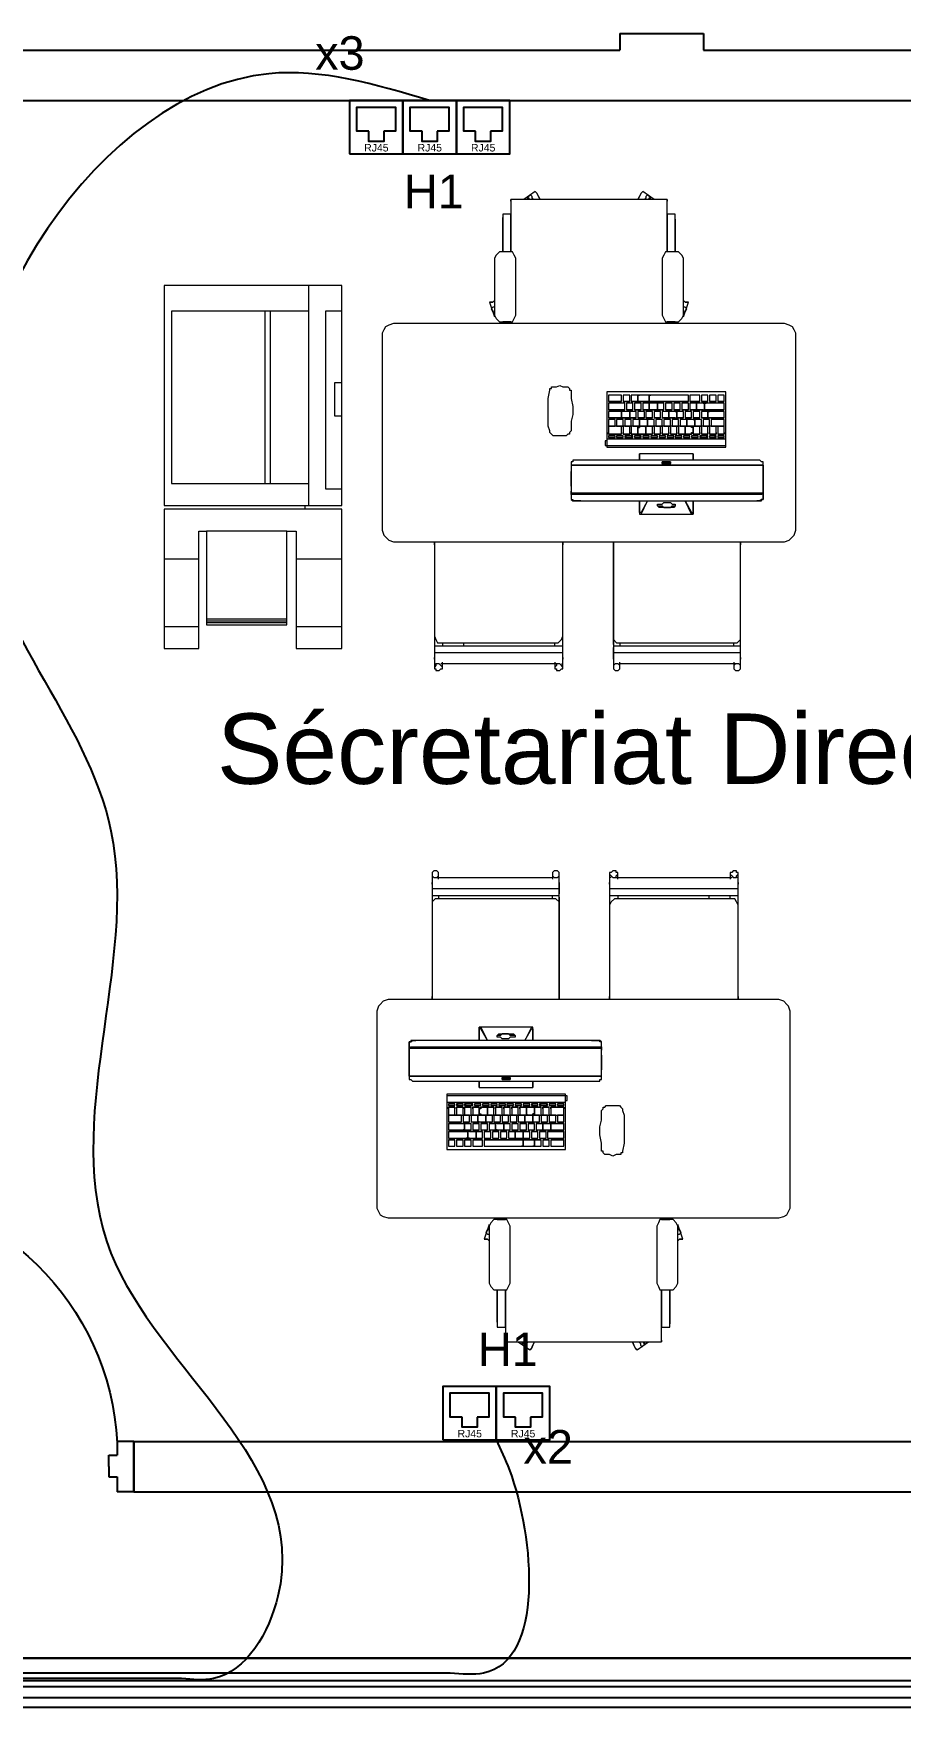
# Model space of a CAD drawing. Header units: metres. Extents: x 131 to 1703, y 190 to 2058.
# Drawn here: x 1504.205 to 1506.793, y 1999.549 to 2004.543 of the extents above; entities that cross this region are included whole.
import ezdxf

# ---------------------------------------------------------------- set-up
doc = ezdxf.new("R2010")
doc.units = ezdxf.units.M
for name, color, linetype in [('Cables Lecteur de badge et autres', 7, 'Continuous'), ('Cables RJ45', 7, 'Continuous'), ('Mobilier', 7, 'Continuous'), ('Murs', 7, 'Continuous'), ('Noms Locaux', 7, 'Continuous'), ('Portes', 7, 'Continuous'), ('Prise RJ45', 7, 'Continuous')]:
    doc.layers.add(name, color=color, linetype=linetype)
doc.layers.add('Chemin de cable', color=7, linetype='Continuous', lineweight=30)
doc.styles.get("Standard").update_dxf_attribs({"font": 'arial.ttf'})

# ---------------------------------------------------------------- blocks, each defined once
blk = doc.blocks.new('Table avec ordinateur')
at = {"layer": 'Mobilier', "lineweight": 9}
for points in [[(1468.4144, 1994.5876), (1468.4027, 1994.5793)], [(1468.4127, 1994.5793), (1468.4111, 1994.581), (1468.4111, 1994.5826), (1468.4094, 1994.5843), (1468.4061, 1994.581), (1468.4077, 1994.581), (1468.4077, 1994.5793)], [(1468.5361, 1994.5793), (1468.5244, 1994.5876)], [(1468.5311, 1994.5793), (1468.5311, 1994.581), (1468.5327, 1994.581), (1468.5294, 1994.5843), (1468.5277, 1994.5826), (1468.5277, 1994.581), (1468.5261, 1994.5793)], [(1468.3894, 1994.5776), (1468.3894, 1994.5793), (1468.3894, 1994.5776), (1468.3894, 1994.576), (1468.3894, 1994.571), (1468.3894, 1994.5676), (1468.3894, 1994.566), (1468.3894, 1994.5643), (1468.3894, 1994.551), (1468.3894, 1994.5493), (1468.3894, 1994.546), (1468.3894, 1994.5426), (1468.3894, 1994.526), (1468.3894, 1994.5543), (1468.3894, 1994.561), (1468.3894, 1994.5643), (1468.3811, 1994.5643), (1468.3811, 1994.561), (1468.3811, 1994.5543), (1468.3811, 1994.5576), (1468.3811, 1994.561), (1468.3811, 1994.556), (1468.3811, 1994.5543), (1468.3811, 1994.5493), (1468.3811, 1994.5426), (1468.3811, 1994.526), (1468.3811, 1994.5543)], [(1468.5494, 1994.5793), (1468.3894, 1994.5793)], [(1468.5577, 1994.5543), (1468.5577, 1994.526), (1468.5577, 1994.5426), (1468.5577, 1994.5493), (1468.5577, 1994.5543), (1468.5577, 1994.5576), (1468.5577, 1994.5593), (1468.5577, 1994.5576), (1468.5577, 1994.5543), (1468.5577, 1994.5593), (1468.5577, 1994.5626), (1468.5577, 1994.5643), (1468.5494, 1994.5643), (1468.5494, 1994.5626), (1468.5494, 1994.5593), (1468.5494, 1994.5543), (1468.5494, 1994.526), (1468.5494, 1994.5426), (1468.5494, 1994.546), (1468.5494, 1994.5493), (1468.5494, 1994.551), (1468.5494, 1994.5643), (1468.5494, 1994.566), (1468.5494, 1994.5676), (1468.5494, 1994.571), (1468.5494, 1994.576), (1468.5494, 1994.5776), (1468.5494, 1994.5793), (1468.5494, 1994.5776)], [(1468.3811, 1994.561), (1468.3811, 1994.5593), (1468.3811, 1994.5543), (1468.3811, 1994.5493), (1468.3811, 1994.5426)], [(1468.5577, 1994.5593), (1468.5577, 1994.556), (1468.5577, 1994.5543), (1468.5577, 1994.5493), (1468.5577, 1994.5426)], [(1468.3677, 1994.4743), (1468.3727, 1994.4593)], [(1468.3727, 1994.4693), (1468.3711, 1994.4693), (1468.3694, 1994.4676), (1468.3711, 1994.4643), (1468.3727, 1994.4643), (1468.3727, 1994.466)], [(1468.5661, 1994.4593), (1468.5711, 1994.4743)], [(1468.5661, 1994.466), (1468.5661, 1994.4643), (1468.5677, 1994.4643), (1468.5694, 1994.4676), (1468.5677, 1994.4693), (1468.5661, 1994.4693)], [(1468.3727, 1994.4593), (1468.3727, 1994.4593)], [(1468.3894, 1994.4526), (1468.3894, 1994.4543), (1468.3811, 1994.4543)], [(1468.5577, 1994.4543), (1468.5494, 1994.4543), (1468.5494, 1994.4526)], [(1468.5661, 1994.4593), (1468.5661, 1994.4593)], [(1468.4894, 1994.3793), (1468.4894, 1994.3793)], [(1468.5027, 1994.3793), (1468.5027, 1994.3793)], [(1468.5044, 1994.3793), (1468.5044, 1994.3793)], [(1468.5127, 1994.3793), (1468.5127, 1994.3793)], [(1468.5194, 1994.3793), (1468.5211, 1994.3793)], [(1468.5311, 1994.3793), (1468.5311, 1994.3793)], [(1468.5311, 1994.3793), (1468.5327, 1994.3793)], [(1468.5711, 1994.3793), (1468.5711, 1994.3793)], [(1468.5727, 1994.3793), (1468.5727, 1994.3793)], [(1468.5827, 1994.3793), (1468.5827, 1994.3793)], [(1468.5844, 1994.3793), (1468.5844, 1994.3793)], [(1468.5927, 1994.3793), (1468.5927, 1994.3793)], [(1468.6011, 1994.3793), (1468.6011, 1994.3793)], [(1468.5027, 1994.3726), (1468.4894, 1994.3726)], [(1468.5061, 1994.3643), (1468.4894, 1994.3643)], [(1468.5027, 1994.3626), (1468.5027, 1994.3626)], [(1468.5111, 1994.3726), (1468.5044, 1994.3726)], [(1468.5044, 1994.3726), (1468.5044, 1994.3726)], [(1468.5061, 1994.371), (1468.5061, 1994.371)], [(1468.5061, 1994.3643), (1468.5061, 1994.3643)], [(1468.5144, 1994.3643), (1468.5077, 1994.3643)], [(1468.5111, 1994.3626), (1468.5111, 1994.3626)], [(1468.5711, 1994.3726), (1468.5327, 1994.3726), (1468.5311, 1994.3726), (1468.5211, 1994.3726), (1468.5194, 1994.3726), (1468.5127, 1994.3726)], [(1468.5127, 1994.3726), (1468.5127, 1994.3726)], [(1468.5144, 1994.371), (1468.5144, 1994.371)], [(1468.5144, 1994.3643), (1468.5144, 1994.3643)], [(1468.5227, 1994.3643), (1468.5161, 1994.3643)], [(1468.5177, 1994.3626), (1468.5177, 1994.3626)], [(1468.5194, 1994.3726), (1468.5194, 1994.3743)], [(1468.5211, 1994.3726), (1468.5211, 1994.3726)], [(1468.5227, 1994.371), (1468.5227, 1994.371)], [(1468.5227, 1994.3643), (1468.5227, 1994.3643)], [(1468.5461, 1994.3643), (1468.5394, 1994.3643), (1468.5377, 1994.3643), (1468.5327, 1994.3643), (1468.5311, 1994.3643), (1468.5244, 1994.3643)], [(1468.5261, 1994.3626), (1468.5261, 1994.3626)], [(1468.5311, 1994.371), (1468.5311, 1994.371)], [(1468.5311, 1994.3643), (1468.5311, 1994.3643)], [(1468.5344, 1994.3626), (1468.5344, 1994.3626)], [(1468.5377, 1994.3643), (1468.5377, 1994.3643)], [(1468.5394, 1994.371), (1468.5394, 1994.371)], [(1468.5427, 1994.3626), (1468.5427, 1994.3626)], [(1468.5461, 1994.371), (1468.5461, 1994.371)], [(1468.5461, 1994.3643), (1468.5461, 1994.3643)], [(1468.5544, 1994.3643), (1468.5477, 1994.3643)], [(1468.5511, 1994.3626), (1468.5511, 1994.3626)], [(1468.5544, 1994.371), (1468.5544, 1994.371)], [(1468.5544, 1994.3643), (1468.5544, 1994.3643)], [(1468.5627, 1994.3643), (1468.5561, 1994.3643)], [(1468.5577, 1994.3626), (1468.5594, 1994.3626)], [(1468.5627, 1994.371), (1468.5627, 1994.371)], [(1468.5627, 1994.3643), (1468.5627, 1994.3643)], [(1468.5711, 1994.3643), (1468.5644, 1994.3643)], [(1468.5661, 1994.3626), (1468.5661, 1994.3626)], [(1468.5711, 1994.371), (1468.5711, 1994.371)], [(1468.5711, 1994.3643), (1468.5711, 1994.3643)], [(1468.5827, 1994.3726), (1468.5727, 1994.3726)], [(1468.5861, 1994.3643), (1468.5811, 1994.3643), (1468.5794, 1994.3643), (1468.5727, 1994.3643)], [(1468.5744, 1994.3626), (1468.5744, 1994.3626)], [(1468.5794, 1994.371), (1468.5794, 1994.371)], [(1468.5794, 1994.3643), (1468.5794, 1994.3643)], [(1468.5827, 1994.3626), (1468.5827, 1994.3626)], [(1468.5911, 1994.3726), (1468.5844, 1994.3726)], [(1468.5844, 1994.3726), (1468.5844, 1994.3726)], [(1468.5861, 1994.371), (1468.5877, 1994.371), (1468.5877, 1994.3643), (1468.5894, 1994.3643), (1468.6077, 1994.3643), (1468.6077, 1994.371), (1468.5894, 1994.371), (1468.5877, 1994.371), (1468.5894, 1994.371)], [(1468.5861, 1994.3643), (1468.5861, 1994.3643)], [(1468.6077, 1994.3643), (1468.5894, 1994.3643), (1468.5877, 1994.3643)], [(1468.5911, 1994.3626), (1468.5911, 1994.356), (1468.5927, 1994.356), (1468.6077, 1994.356), (1468.6077, 1994.3626), (1468.5927, 1994.3626), (1468.5911, 1994.3626), (1468.5927, 1994.3626)], [(1468.5911, 1994.3626), (1468.5911, 1994.3626)], [(1468.5994, 1994.3726), (1468.5927, 1994.3726)], [(1468.5927, 1994.3726), (1468.5927, 1994.3726)], [(1468.6077, 1994.3726), (1468.6011, 1994.3726)], [(1468.6011, 1994.3726), (1468.6011, 1994.3726)], [(1468.6077, 1994.371), (1468.6077, 1994.371)], [(1468.6077, 1994.3626), (1468.6077, 1994.3626)], [(1468.5177, 1994.356), (1468.5111, 1994.356), (1468.5094, 1994.356), (1468.5044, 1994.356), (1468.5027, 1994.356), (1468.4894, 1994.356)], [(1468.4961, 1994.3476), (1468.4894, 1994.3476)], [(1468.4894, 1994.346), (1468.4894, 1994.346)], [(1468.4961, 1994.3543), (1468.4961, 1994.3543)], [(1468.4961, 1994.3476), (1468.4961, 1994.3476)], [(1468.5044, 1994.3476), (1468.4977, 1994.3476)], [(1468.5027, 1994.3576), (1468.5027, 1994.356)], [(1468.5027, 1994.346), (1468.5027, 1994.346)], [(1468.5044, 1994.3543), (1468.5044, 1994.3543)], [(1468.5044, 1994.3476), (1468.5044, 1994.3476)], [(1468.5044, 1994.346), (1468.5044, 1994.346)], [(1468.5127, 1994.3476), (1468.5061, 1994.3476)], [(1468.5094, 1994.356), (1468.5094, 1994.356)], [(1468.5127, 1994.3543), (1468.5127, 1994.3543)], [(1468.5127, 1994.3476), (1468.5127, 1994.3476)], [(1468.5127, 1994.346), (1468.5127, 1994.346)], [(1468.5361, 1994.3476), (1468.5294, 1994.3476), (1468.5277, 1994.3476), (1468.5227, 1994.3476), (1468.5211, 1994.3476), (1468.5144, 1994.3476)], [(1468.5177, 1994.356), (1468.5177, 1994.356)], [(1468.5261, 1994.356), (1468.5194, 1994.356)], [(1468.5194, 1994.346), (1468.5211, 1994.346)], [(1468.5211, 1994.3543), (1468.5211, 1994.3543)], [(1468.5211, 1994.3476), (1468.5211, 1994.3476)], [(1468.5261, 1994.356), (1468.5261, 1994.356)], [(1468.5344, 1994.356), (1468.5277, 1994.356)], [(1468.5277, 1994.3476), (1468.5277, 1994.3476)], [(1468.5277, 1994.346), (1468.5277, 1994.346)], [(1468.5294, 1994.3543), (1468.5294, 1994.3543)], [(1468.5344, 1994.356), (1468.5344, 1994.356)], [(1468.5427, 1994.356), (1468.5361, 1994.356)], [(1468.5361, 1994.3543), (1468.5361, 1994.3543)], [(1468.5361, 1994.3476), (1468.5361, 1994.3476)], [(1468.5361, 1994.346), (1468.5361, 1994.346)], [(1468.5444, 1994.3476), (1468.5377, 1994.3476)], [(1468.5427, 1994.356), (1468.5427, 1994.356)], [(1468.5577, 1994.356), (1468.5527, 1994.356), (1468.5511, 1994.356), (1468.5444, 1994.356)], [(1468.5444, 1994.3543), (1468.5444, 1994.3543)], [(1468.5444, 1994.3476), (1468.5444, 1994.3476)], [(1468.5444, 1994.346), (1468.5444, 1994.346)], [(1468.5527, 1994.3476), (1468.5461, 1994.3476)], [(1468.5511, 1994.356), (1468.5511, 1994.356)], [(1468.5527, 1994.3543), (1468.5527, 1994.3543)], [(1468.5527, 1994.3476), (1468.5527, 1994.3476)], [(1468.5527, 1994.346), (1468.5527, 1994.346)], [(1468.5611, 1994.3476), (1468.5544, 1994.3476)], [(1468.5577, 1994.356), (1468.5577, 1994.356)], [(1468.5661, 1994.356), (1468.5594, 1994.356)], [(1468.5611, 1994.3543), (1468.5611, 1994.3543)], [(1468.5611, 1994.3476), (1468.5611, 1994.3476)], [(1468.5611, 1994.346), (1468.5611, 1994.346)], [(1468.5761, 1994.3476), (1468.5711, 1994.3476), (1468.5694, 1994.3476), (1468.5627, 1994.3476)], [(1468.5661, 1994.356), (1468.5661, 1994.356)], [(1468.5744, 1994.356), (1468.5677, 1994.356)], [(1468.5677, 1994.346), (1468.5677, 1994.346)], [(1468.5694, 1994.3543), (1468.5694, 1994.3543)], [(1468.5694, 1994.3476), (1468.5694, 1994.3476)], [(1468.5744, 1994.356), (1468.5744, 1994.356)], [(1468.5827, 1994.356), (1468.5761, 1994.356)], [(1468.5761, 1994.3543), (1468.5777, 1994.3543)], [(1468.5761, 1994.3476), (1468.5761, 1994.3476)], [(1468.5761, 1994.346), (1468.5761, 1994.346)], [(1468.5844, 1994.3476), (1468.5777, 1994.3476)], [(1468.5827, 1994.356), (1468.5827, 1994.356)], [(1468.6077, 1994.356), (1468.5927, 1994.356), (1468.5911, 1994.356), (1468.5844, 1994.356)], [(1468.5844, 1994.3543), (1468.5844, 1994.3543)], [(1468.5844, 1994.3476), (1468.5844, 1994.3476)], [(1468.5844, 1994.346), (1468.5844, 1994.346)], [(1468.5927, 1994.3476), (1468.5861, 1994.3476)], [(1468.5911, 1994.356), (1468.5911, 1994.356)], [(1468.5927, 1994.3543), (1468.5927, 1994.3543)], [(1468.5927, 1994.3476), (1468.5927, 1994.3476)], [(1468.5927, 1994.346), (1468.5927, 1994.346)], [(1468.6077, 1994.3476), (1468.5944, 1994.3476)], [(1468.6011, 1994.346), (1468.6011, 1994.346)], [(1468.6077, 1994.3543), (1468.6077, 1994.3543)], [(1468.4877, 1994.3326), (1468.4861, 1994.3326), (1468.4861, 1994.331), (1468.4861, 1994.3293), (1468.4861, 1994.3276), (1468.6094, 1994.3276), (1468.6094, 1994.3293), (1468.6094, 1994.331), (1468.6094, 1994.3326)], [(1468.6094, 1994.3343), (1468.4877, 1994.3343)], [(1468.5027, 1994.341), (1468.5027, 1994.3393), (1468.4894, 1994.3393), (1468.4894, 1994.341)], [(1468.4894, 1994.3376), (1468.4894, 1994.3376)], [(1468.4961, 1994.336), (1468.4894, 1994.336)], [(1468.4894, 1994.336), (1468.4894, 1994.336)], [(1468.4961, 1994.3376), (1468.4961, 1994.3376)], [(1468.4977, 1994.3376), (1468.4977, 1994.3376)], [(1468.5044, 1994.336), (1468.4994, 1994.336), (1468.4977, 1994.336)], [(1468.4977, 1994.336), (1468.4977, 1994.336)], [(1468.4994, 1994.336), (1468.4994, 1994.336)], [(1468.5111, 1994.341), (1468.5111, 1994.3393), (1468.5044, 1994.3393)], [(1468.5044, 1994.3393), (1468.5044, 1994.3393)], [(1468.5044, 1994.3376), (1468.5044, 1994.3376)], [(1468.5061, 1994.3376), (1468.5077, 1994.3376)], [(1468.5144, 1994.336), (1468.5127, 1994.336), (1468.5077, 1994.336), (1468.5061, 1994.336)], [(1468.5061, 1994.336), (1468.5061, 1994.336)], [(1468.5077, 1994.336), (1468.5077, 1994.336)], [(1468.5194, 1994.341), (1468.5194, 1994.3393), (1468.5127, 1994.3393)], [(1468.5127, 1994.3393), (1468.5127, 1994.3393)], [(1468.5127, 1994.3376), (1468.5144, 1994.3376)], [(1468.5161, 1994.3376), (1468.5161, 1994.3376)], [(1468.5227, 1994.336), (1468.5211, 1994.336), (1468.5161, 1994.336)], [(1468.5161, 1994.336), (1468.5161, 1994.336)], [(1468.5277, 1994.341), (1468.5277, 1994.3393), (1468.5261, 1994.3393), (1468.5211, 1994.3393), (1468.5194, 1994.3393)], [(1468.5211, 1994.3393), (1468.5211, 1994.3393)], [(1468.5211, 1994.3376), (1468.5227, 1994.3376)], [(1468.5244, 1994.3376), (1468.5244, 1994.3376)], [(1468.5311, 1994.336), (1468.5244, 1994.336)], [(1468.5244, 1994.336), (1468.5244, 1994.336)], [(1468.5344, 1994.341), (1468.5344, 1994.3393), (1468.5277, 1994.3393)], [(1468.5277, 1994.3393), (1468.5277, 1994.3393)], [(1468.5311, 1994.3376), (1468.5311, 1994.3376)], [(1468.5327, 1994.3376), (1468.5327, 1994.3376)], [(1468.5394, 1994.336), (1468.5327, 1994.336)], [(1468.5327, 1994.336), (1468.5327, 1994.336)], [(1468.5427, 1994.341), (1468.5427, 1994.3393), (1468.5361, 1994.3393)], [(1468.5361, 1994.3393), (1468.5361, 1994.3393)], [(1468.5394, 1994.3376), (1468.5394, 1994.3376)], [(1468.5411, 1994.3376), (1468.5411, 1994.3376)], [(1468.5477, 1994.336), (1468.5411, 1994.336)], [(1468.5411, 1994.336), (1468.5411, 1994.336)], [(1468.5511, 1994.341), (1468.5511, 1994.3393), (1468.5444, 1994.3393)], [(1468.5444, 1994.3393), (1468.5444, 1994.3393)], [(1468.5477, 1994.3376), (1468.5477, 1994.3376)], [(1468.5494, 1994.3376), (1468.5494, 1994.3376)], [(1468.5561, 1994.336), (1468.5494, 1994.336)], [(1468.5494, 1994.336), (1468.5494, 1994.336)], [(1468.5594, 1994.341), (1468.5594, 1994.3393), (1468.5527, 1994.3393)], [(1468.5527, 1994.3393), (1468.5527, 1994.3393)], [(1468.5561, 1994.3376), (1468.5561, 1994.3376)], [(1468.5577, 1994.3376), (1468.5577, 1994.3376)], [(1468.5644, 1994.336), (1468.5577, 1994.336)], [(1468.5577, 1994.336), (1468.5577, 1994.336)], [(1468.5677, 1994.341), (1468.5677, 1994.3393), (1468.5611, 1994.3393)], [(1468.5611, 1994.3393), (1468.5611, 1994.3393)], [(1468.5644, 1994.3376), (1468.5644, 1994.3376)], [(1468.5661, 1994.3376), (1468.5661, 1994.3376)], [(1468.5727, 1994.336), (1468.5661, 1994.336)], [(1468.5661, 1994.336), (1468.5661, 1994.336)], [(1468.5761, 1994.341), (1468.5744, 1994.3393), (1468.5694, 1994.3393), (1468.5677, 1994.3393)], [(1468.5694, 1994.3393), (1468.5694, 1994.3393)], [(1468.5727, 1994.3376), (1468.5727, 1994.3376)], [(1468.5744, 1994.3376), (1468.5744, 1994.3376)], [(1468.5811, 1994.336), (1468.5761, 1994.336), (1468.5744, 1994.336)], [(1468.5744, 1994.336), (1468.5744, 1994.336)], [(1468.5827, 1994.341), (1468.5827, 1994.3393), (1468.5761, 1994.3393)], [(1468.5761, 1994.3393), (1468.5761, 1994.3393)], [(1468.5761, 1994.336), (1468.5761, 1994.336)], [(1468.5811, 1994.3376), (1468.5811, 1994.3376)], [(1468.5827, 1994.3376), (1468.5844, 1994.3376)], [(1468.5911, 1994.336), (1468.5894, 1994.336), (1468.5844, 1994.336), (1468.5827, 1994.336)], [(1468.5827, 1994.336), (1468.5827, 1994.336)], [(1468.5911, 1994.341), (1468.5911, 1994.3393), (1468.5844, 1994.3393)], [(1468.5844, 1994.3393), (1468.5844, 1994.3393)], [(1468.5844, 1994.336), (1468.5844, 1994.336)], [(1468.5894, 1994.3376), (1468.5911, 1994.3376)], [(1468.5994, 1994.341), (1468.5994, 1994.3393), (1468.5927, 1994.3393)], [(1468.5927, 1994.3393), (1468.5927, 1994.3393)], [(1468.5927, 1994.3376), (1468.5927, 1994.3376)], [(1468.5994, 1994.336), (1468.5977, 1994.336), (1468.5927, 1994.336)], [(1468.5927, 1994.336), (1468.5927, 1994.336)], [(1468.5977, 1994.3376), (1468.5994, 1994.3376)], [(1468.6077, 1994.341), (1468.6077, 1994.3393), (1468.6011, 1994.3393)], [(1468.6011, 1994.3393), (1468.6011, 1994.3393)], [(1468.6011, 1994.3376), (1468.6011, 1994.3376)], [(1468.6077, 1994.336), (1468.6011, 1994.336)], [(1468.6011, 1994.336), (1468.6011, 1994.336)], [(1468.6077, 1994.3376), (1468.6077, 1994.3376)], [(1468.5761, 1994.3193), (1468.5761, 1994.3126), (1468.5761, 1994.3193), (1468.5211, 1994.3193), (1468.5211, 1994.3126), (1468.5211, 1994.3193)], [(1468.5211, 1994.3193), (1468.5211, 1994.3193)], [(1468.5527, 1994.3076), (1468.5527, 1994.3093), (1468.5511, 1994.3093), (1468.5494, 1994.3093), (1468.5477, 1994.3093), (1468.5461, 1994.3093), (1468.5477, 1994.3093), (1468.5494, 1994.3093), (1468.5494, 1994.311), (1468.5494, 1994.3093), (1468.5511, 1994.3093), (1468.5527, 1994.3093)], [(1468.5761, 1994.3193), (1468.5761, 1994.3193)], [(1468.4511, 1994.3076), (1468.4511, 1994.306), (1468.4511, 1994.2793), (1468.4511, 1994.2726), (1468.4527, 1994.2726), (1468.4527, 1994.271), (1468.4544, 1994.271), (1468.4561, 1994.271), (1468.6411, 1994.271)], [(1468.6477, 1994.3026), (1468.6477, 1994.2726), (1468.6461, 1994.2726), (1468.6444, 1994.271), (1468.6427, 1994.271), (1468.6411, 1994.271), (1468.6427, 1994.271), (1468.6444, 1994.271), (1468.6461, 1994.2726), (1468.6477, 1994.2726), (1468.6477, 1994.2793), (1468.6461, 1994.2776), (1468.6444, 1994.2776), (1468.6427, 1994.2776), (1468.6411, 1994.2776), (1468.4561, 1994.2776), (1468.4544, 1994.2776), (1468.4527, 1994.2776), (1468.4511, 1994.2776), (1468.4511, 1994.2793), (1468.4511, 1994.281)], [(1468.4511, 1994.3026), (1468.4511, 1994.2726), (1468.4527, 1994.2726), (1468.4527, 1994.271), (1468.4544, 1994.271), (1468.4561, 1994.271), (1468.6411, 1994.271), (1468.6427, 1994.271), (1468.6444, 1994.271), (1468.6461, 1994.271), (1468.6461, 1994.2726), (1468.6477, 1994.2726)], [(1468.4511, 1994.286), (1468.4511, 1994.2993), (1468.4511, 1994.301)], [(1468.5444, 1994.3093), (1468.5444, 1994.3076)], [(1468.6477, 1994.3076), (1468.6477, 1994.306), (1468.6477, 1994.2793), (1468.6477, 1994.281)], [(1468.6477, 1994.2793), (1468.6461, 1994.2776), (1468.6444, 1994.2776), (1468.6427, 1994.2776), (1468.6411, 1994.2776), (1468.4561, 1994.2776), (1468.4544, 1994.2776), (1468.4527, 1994.2776), (1468.4511, 1994.2776), (1468.4511, 1994.2793)], [(1468.4511, 1994.2726), (1468.4527, 1994.271), (1468.4544, 1994.271), (1468.4561, 1994.271)], [(1468.4611, 1994.271), (1468.4594, 1994.271), (1468.4527, 1994.271)], [(1468.4594, 1994.271), (1468.6377, 1994.271), (1468.6461, 1994.271)], [(1468.5227, 1994.2576), (1468.5294, 1994.271), (1468.5227, 1994.2593), (1468.5211, 1994.2593), (1468.5211, 1994.261), (1468.5211, 1994.2626), (1468.5211, 1994.2643), (1468.5211, 1994.266), (1468.5211, 1994.271), (1468.5211, 1994.266), (1468.5211, 1994.2643), (1468.5211, 1994.2626), (1468.5211, 1994.261), (1468.5211, 1994.2593), (1468.5211, 1994.2576), (1468.5227, 1994.2576), (1468.5761, 1994.2576)], [(1468.5394, 1994.266), (1468.5411, 1994.266), (1468.5427, 1994.266), (1468.5444, 1994.266), (1468.5461, 1994.2643), (1468.5477, 1994.2643), (1468.5494, 1994.2643), (1468.5527, 1994.2643), (1468.5544, 1994.266), (1468.5561, 1994.266), (1468.5577, 1994.266)], [(1468.3111, 1994.2293), (1468.3111, 1994.1326), (1468.3127, 1994.1293), (1468.3144, 1994.126), (1468.3194, 1994.126), (1468.4344, 1994.126), (1468.4377, 1994.126), (1468.4411, 1994.1293), (1468.4427, 1994.1326), (1468.4427, 1994.2293), (1468.4427, 1994.226), (1468.4427, 1994.2293)], [(1468.3111, 1994.226), (1468.3111, 1994.2293), (1468.3111, 1994.226), (1468.3111, 1994.126), (1468.3111, 1994.1243), (1468.3111, 1994.1176), (1468.3111, 1994.1126), (1468.3111, 1994.1093), (1468.3111, 1994.101)], [(1468.4427, 1994.101), (1468.4427, 1994.1093), (1468.4427, 1994.1126), (1468.4427, 1994.1176), (1468.4427, 1994.126), (1468.4427, 1994.226)], [(1468.4427, 1994.226), (1468.4427, 1994.226)], [(1468.4944, 1994.2293), (1468.4944, 1994.1326), (1468.4944, 1994.1293), (1468.4977, 1994.126), (1468.5011, 1994.126), (1468.6177, 1994.126), (1468.6211, 1994.126), (1468.6244, 1994.1293), (1468.6244, 1994.1326), (1468.6244, 1994.2293), (1468.6244, 1994.226), (1468.6244, 1994.2293)], [(1468.4944, 1994.226), (1468.4944, 1994.2293), (1468.4944, 1994.226), (1468.4944, 1994.126), (1468.4944, 1994.1243), (1468.4944, 1994.1176), (1468.4944, 1994.1126), (1468.4944, 1994.1093), (1468.4944, 1994.101)], [(1468.6244, 1994.101), (1468.6244, 1994.1093), (1468.6244, 1994.1126), (1468.6244, 1994.1176), (1468.6244, 1994.126), (1468.6244, 1994.226)], [(1468.6244, 1994.226), (1468.6244, 1994.226)], [(1468.3194, 1994.126), (1468.3194, 1994.1226)], [(1468.4344, 1994.1226), (1468.4344, 1994.1243), (1468.4344, 1994.126)], [(1468.5011, 1994.126), (1468.5011, 1994.1226)], [(1468.6177, 1994.1226), (1468.6177, 1994.1243), (1468.6177, 1994.126)], [(1468.3111, 1994.116), (1468.3111, 1994.1043), (1468.3127, 1994.1043)], [(1468.3111, 1994.1093), (1468.3111, 1994.111)], [(1468.4361, 1994.1043), (1468.4344, 1994.1043), (1468.3194, 1994.1043), (1468.3177, 1994.1043)], [(1468.3194, 1994.101), (1468.3194, 1994.106)], [(1468.4344, 1994.106), (1468.4344, 1994.101)], [(1468.4411, 1994.1043), (1468.4427, 1994.1043), (1468.4427, 1994.116)], [(1468.4944, 1994.116), (1468.4944, 1994.1043)], [(1468.4944, 1994.1093), (1468.4944, 1994.111)], [(1468.4944, 1994.1043), (1468.4944, 1994.1043)], [(1468.5011, 1994.101), (1468.5011, 1994.106)], [(1468.5011, 1994.1043), (1468.5011, 1994.1043)], [(1468.6194, 1994.1043), (1468.6177, 1994.1043), (1468.5011, 1994.1043)], [(1468.6177, 1994.106), (1468.6177, 1994.101)], [(1468.6244, 1994.1043), (1468.6244, 1994.116)], [(1468.6244, 1994.1043), (1468.6244, 1994.1043)]]:
    blk.add_lwpolyline(points, dxfattribs=at)
for points in [[(1468.4194, 1994.5793), (1468.4177, 1994.5826), (1468.4161, 1994.586), (1468.4144, 1994.5876), (1468.4161, 1994.586), (1468.4177, 1994.5826)], [(1468.5194, 1994.5793), (1468.5211, 1994.5826), (1468.5227, 1994.586), (1468.5244, 1994.5876), (1468.5227, 1994.586), (1468.5211, 1994.5826)], [(1468.3811, 1994.526), (1468.3777, 1994.526), (1468.3744, 1994.5226), (1468.3727, 1994.5193), (1468.3727, 1994.461), (1468.3744, 1994.4576), (1468.3777, 1994.4543), (1468.3811, 1994.4543), (1468.3861, 1994.4543), (1468.3911, 1994.4543), (1468.3927, 1994.4576), (1468.3944, 1994.461), (1468.3944, 1994.5193), (1468.3927, 1994.5226), (1468.3911, 1994.526), (1468.3861, 1994.526)], [(1468.5527, 1994.526), (1468.5477, 1994.526), (1468.5461, 1994.5226), (1468.5444, 1994.5193), (1468.5444, 1994.461), (1468.5461, 1994.4576), (1468.5477, 1994.4543), (1468.5527, 1994.4543), (1468.5577, 1994.4543), (1468.5611, 1994.4543), (1468.5644, 1994.4576), (1468.5661, 1994.461), (1468.5661, 1994.5193), (1468.5644, 1994.5226), (1468.5611, 1994.526), (1468.5577, 1994.526)], [(1468.3727, 1994.476), (1468.3711, 1994.4743), (1468.3677, 1994.4743), (1468.3711, 1994.4743)], [(1468.5661, 1994.476), (1468.5677, 1994.4743), (1468.5711, 1994.4743), (1468.5677, 1994.4743)], [(1468.2727, 1994.2293), (1468.6661, 1994.2293), (1468.6694, 1994.2293), (1468.6744, 1994.231), (1468.6777, 1994.2343), (1468.6794, 1994.236), (1468.6811, 1994.241), (1468.6811, 1994.2443), (1468.6811, 1994.4376), (1468.6811, 1994.4426), (1468.6794, 1994.446), (1468.6777, 1994.4493), (1468.6744, 1994.451), (1468.6694, 1994.4526), (1468.6661, 1994.4526), (1468.2727, 1994.4526), (1468.2694, 1994.4526), (1468.2644, 1994.451), (1468.2611, 1994.4493), (1468.2594, 1994.446), (1468.2577, 1994.4426), (1468.2577, 1994.4376), (1468.2577, 1994.2443), (1468.2577, 1994.241), (1468.2594, 1994.236), (1468.2611, 1994.2343), (1468.2644, 1994.231), (1468.2694, 1994.2293)], [(1468.4444, 1994.3376), (1468.4427, 1994.3376), (1468.4411, 1994.3376), (1468.4394, 1994.3376), (1468.4377, 1994.3376), (1468.4361, 1994.3376), (1468.4344, 1994.3376), (1468.4327, 1994.3376), (1468.4311, 1994.3393), (1468.4294, 1994.341), (1468.4294, 1994.3426), (1468.4277, 1994.3476), (1468.4277, 1994.3526), (1468.4277, 1994.3593), (1468.4277, 1994.3676), (1468.4277, 1994.376), (1468.4294, 1994.3843), (1468.4294, 1994.386), (1468.4311, 1994.386), (1468.4311, 1994.3876), (1468.4327, 1994.3876), (1468.4361, 1994.3876), (1468.4394, 1994.3893), (1468.4427, 1994.3876), (1468.4461, 1994.3876), (1468.4477, 1994.3876), (1468.4494, 1994.386), (1468.4494, 1994.3843), (1468.4511, 1994.3843), (1468.4511, 1994.376), (1468.4527, 1994.3676), (1468.4527, 1994.3593), (1468.4511, 1994.3526), (1468.4511, 1994.3476), (1468.4511, 1994.3426), (1468.4494, 1994.341), (1468.4494, 1994.3393), (1468.4477, 1994.3393), (1468.4461, 1994.3376)], [(1468.4877, 1994.3826), (1468.4877, 1994.3293), (1468.4877, 1994.3276), (1468.4877, 1994.326), (1468.6094, 1994.326), (1468.6094, 1994.3276), (1468.6094, 1994.3293), (1468.6094, 1994.3826)], [(1468.5027, 1994.3793), (1468.4894, 1994.3793), (1468.4894, 1994.3726), (1468.5027, 1994.3726)], [(1468.5111, 1994.3793), (1468.5044, 1994.3793), (1468.5044, 1994.3743), (1468.5044, 1994.3726), (1468.5111, 1994.3726)], [(1468.5194, 1994.3793), (1468.5127, 1994.3793), (1468.5127, 1994.3743), (1468.5127, 1994.3726), (1468.5194, 1994.3726)], [(1468.5311, 1994.3793), (1468.5211, 1994.3793), (1468.5194, 1994.3793), (1468.5194, 1994.3743), (1468.5194, 1994.3726), (1468.5211, 1994.3726), (1468.5311, 1994.3726)], [(1468.5711, 1994.3793), (1468.5327, 1994.3793), (1468.5311, 1994.3793), (1468.5311, 1994.3726), (1468.5327, 1994.3726), (1468.5711, 1994.3726)], [(1468.5827, 1994.3793), (1468.5727, 1994.3793), (1468.5727, 1994.3726), (1468.5827, 1994.3726)], [(1468.5911, 1994.3793), (1468.5844, 1994.3793), (1468.5844, 1994.3743), (1468.5844, 1994.3726), (1468.5911, 1994.3726)], [(1468.5994, 1994.3793), (1468.5927, 1994.3793), (1468.5927, 1994.3743), (1468.5927, 1994.3726), (1468.5994, 1994.3726)], [(1468.6077, 1994.3793), (1468.6011, 1994.3793), (1468.6011, 1994.3743), (1468.6011, 1994.3726), (1468.6077, 1994.3726)], [(1468.4894, 1994.371), (1468.4894, 1994.3643), (1468.5061, 1994.3643), (1468.5061, 1994.371)], [(1468.4894, 1994.3626), (1468.4894, 1994.356), (1468.5027, 1994.356), (1468.5027, 1994.3576), (1468.5027, 1994.3626)], [(1468.5027, 1994.3626), (1468.5027, 1994.356), (1468.5044, 1994.356), (1468.5094, 1994.356), (1468.5111, 1994.356), (1468.5111, 1994.3576), (1468.5111, 1994.3626), (1468.5094, 1994.3626), (1468.5044, 1994.3626)], [(1468.5077, 1994.371), (1468.5077, 1994.3643), (1468.5144, 1994.3643), (1468.5144, 1994.371)], [(1468.5111, 1994.3626), (1468.5111, 1994.356), (1468.5177, 1994.356), (1468.5177, 1994.3576), (1468.5177, 1994.3626)], [(1468.5161, 1994.371), (1468.5161, 1994.3643), (1468.5227, 1994.3643), (1468.5227, 1994.371)], [(1468.5194, 1994.3626), (1468.5194, 1994.356), (1468.5261, 1994.356), (1468.5261, 1994.3576), (1468.5261, 1994.3626)], [(1468.5244, 1994.371), (1468.5244, 1994.3643), (1468.5311, 1994.3643), (1468.5311, 1994.371)], [(1468.5277, 1994.3626), (1468.5277, 1994.356), (1468.5344, 1994.356), (1468.5344, 1994.3576), (1468.5344, 1994.3626)], [(1468.5311, 1994.371), (1468.5311, 1994.3643), (1468.5327, 1994.3643), (1468.5377, 1994.3643), (1468.5394, 1994.3643), (1468.5394, 1994.371), (1468.5377, 1994.371), (1468.5327, 1994.371)], [(1468.5361, 1994.3626), (1468.5361, 1994.356), (1468.5427, 1994.356), (1468.5427, 1994.3576), (1468.5427, 1994.3626)], [(1468.5394, 1994.371), (1468.5394, 1994.3643), (1468.5461, 1994.3643), (1468.5461, 1994.371)], [(1468.5444, 1994.3626), (1468.5444, 1994.356), (1468.5511, 1994.356), (1468.5511, 1994.3576), (1468.5511, 1994.3626)], [(1468.5477, 1994.371), (1468.5477, 1994.3643), (1468.5544, 1994.3643), (1468.5544, 1994.371)], [(1468.5511, 1994.3626), (1468.5511, 1994.356), (1468.5527, 1994.356), (1468.5577, 1994.356), (1468.5594, 1994.356), (1468.5594, 1994.3576), (1468.5594, 1994.3626), (1468.5577, 1994.3626), (1468.5527, 1994.3626)], [(1468.5561, 1994.371), (1468.5561, 1994.3643), (1468.5627, 1994.3643), (1468.5627, 1994.371)], [(1468.5594, 1994.3626), (1468.5594, 1994.356), (1468.5661, 1994.356), (1468.5661, 1994.3576), (1468.5661, 1994.3626)], [(1468.5644, 1994.371), (1468.5644, 1994.3643), (1468.5711, 1994.3643), (1468.5711, 1994.371)], [(1468.5677, 1994.3626), (1468.5677, 1994.356), (1468.5744, 1994.356), (1468.5744, 1994.3576), (1468.5744, 1994.3626)], [(1468.5727, 1994.371), (1468.5727, 1994.3643), (1468.5794, 1994.3643), (1468.5794, 1994.371)], [(1468.5761, 1994.3626), (1468.5761, 1994.356), (1468.5827, 1994.356), (1468.5827, 1994.3576), (1468.5827, 1994.3626)], [(1468.5794, 1994.371), (1468.5794, 1994.3643), (1468.5811, 1994.3643), (1468.5861, 1994.3643), (1468.5877, 1994.3643), (1468.5877, 1994.371), (1468.5861, 1994.371), (1468.5811, 1994.371)], [(1468.5844, 1994.3626), (1468.5844, 1994.356), (1468.5911, 1994.356), (1468.5911, 1994.3576), (1468.5911, 1994.3626)], [(1468.4894, 1994.3543), (1468.4894, 1994.3493), (1468.4894, 1994.3476), (1468.4961, 1994.3476), (1468.4961, 1994.3493), (1468.4961, 1994.3543)], [(1468.5027, 1994.346), (1468.5027, 1994.3476), (1468.4894, 1994.3476), (1468.4894, 1994.346), (1468.4894, 1994.341), (1468.4894, 1994.3393), (1468.5027, 1994.3393), (1468.5027, 1994.341)], [(1468.4977, 1994.3543), (1468.4977, 1994.3493), (1468.4977, 1994.3476), (1468.5044, 1994.3476), (1468.5044, 1994.3493), (1468.5044, 1994.3543)], [(1468.5111, 1994.346), (1468.5111, 1994.3476), (1468.5044, 1994.3476), (1468.5044, 1994.346), (1468.5044, 1994.341), (1468.5044, 1994.3393), (1468.5111, 1994.3393), (1468.5111, 1994.341)], [(1468.5061, 1994.3543), (1468.5061, 1994.3493), (1468.5061, 1994.3476), (1468.5127, 1994.3476), (1468.5127, 1994.3493), (1468.5127, 1994.3543)], [(1468.5194, 1994.346), (1468.5194, 1994.3476), (1468.5127, 1994.3476), (1468.5127, 1994.346), (1468.5127, 1994.341), (1468.5127, 1994.3393), (1468.5194, 1994.3393), (1468.5194, 1994.341)], [(1468.5144, 1994.3543), (1468.5144, 1994.3493), (1468.5144, 1994.3476), (1468.5211, 1994.3476), (1468.5211, 1994.3493), (1468.5211, 1994.3543)], [(1468.5277, 1994.346), (1468.5261, 1994.3476), (1468.5211, 1994.3476), (1468.5211, 1994.346), (1468.5194, 1994.346), (1468.5194, 1994.341), (1468.5194, 1994.3393), (1468.5211, 1994.3393), (1468.5261, 1994.3393), (1468.5277, 1994.3393), (1468.5277, 1994.341)], [(1468.5211, 1994.3543), (1468.5211, 1994.3493), (1468.5211, 1994.3476), (1468.5227, 1994.3476), (1468.5277, 1994.3476), (1468.5294, 1994.3476), (1468.5294, 1994.3493), (1468.5294, 1994.3543), (1468.5277, 1994.3543), (1468.5227, 1994.3543)], [(1468.5344, 1994.346), (1468.5344, 1994.3476), (1468.5277, 1994.3476), (1468.5277, 1994.346), (1468.5277, 1994.341), (1468.5277, 1994.3393), (1468.5344, 1994.3393), (1468.5344, 1994.341)], [(1468.5294, 1994.3543), (1468.5294, 1994.3493), (1468.5294, 1994.3476), (1468.5361, 1994.3476), (1468.5361, 1994.3493), (1468.5361, 1994.3543)], [(1468.5427, 1994.346), (1468.5427, 1994.3476), (1468.5361, 1994.3476), (1468.5361, 1994.346), (1468.5361, 1994.341), (1468.5361, 1994.3393), (1468.5427, 1994.3393), (1468.5427, 1994.341)], [(1468.5377, 1994.3543), (1468.5377, 1994.3493), (1468.5377, 1994.3476), (1468.5444, 1994.3476), (1468.5444, 1994.3493), (1468.5444, 1994.3543)], [(1468.5511, 1994.346), (1468.5511, 1994.3476), (1468.5444, 1994.3476), (1468.5444, 1994.346), (1468.5444, 1994.341), (1468.5444, 1994.3393), (1468.5511, 1994.3393), (1468.5511, 1994.341)], [(1468.5461, 1994.3543), (1468.5461, 1994.3493), (1468.5461, 1994.3476), (1468.5527, 1994.3476), (1468.5527, 1994.3493), (1468.5527, 1994.3543)], [(1468.5594, 1994.346), (1468.5594, 1994.3476), (1468.5527, 1994.3476), (1468.5527, 1994.346), (1468.5527, 1994.341), (1468.5527, 1994.3393), (1468.5594, 1994.3393), (1468.5594, 1994.341)], [(1468.5544, 1994.3543), (1468.5544, 1994.3493), (1468.5544, 1994.3476), (1468.5611, 1994.3476), (1468.5611, 1994.3493), (1468.5611, 1994.3543)], [(1468.5677, 1994.346), (1468.5677, 1994.3476), (1468.5611, 1994.3476), (1468.5611, 1994.346), (1468.5611, 1994.341), (1468.5611, 1994.3393), (1468.5677, 1994.3393), (1468.5677, 1994.341)], [(1468.5627, 1994.3543), (1468.5627, 1994.3493), (1468.5627, 1994.3476), (1468.5694, 1994.3476), (1468.5694, 1994.3493), (1468.5694, 1994.3543)], [(1468.5761, 1994.346), (1468.5744, 1994.346), (1468.5744, 1994.3476), (1468.5694, 1994.3476), (1468.5677, 1994.3476), (1468.5677, 1994.346), (1468.5677, 1994.341), (1468.5677, 1994.3393), (1468.5694, 1994.3393), (1468.5744, 1994.3393), (1468.5744, 1994.341), (1468.5761, 1994.341)], [(1468.5694, 1994.3543), (1468.5694, 1994.3493), (1468.5694, 1994.3476), (1468.5711, 1994.3476), (1468.5761, 1994.3476), (1468.5777, 1994.3476), (1468.5777, 1994.3493), (1468.5777, 1994.3543), (1468.5761, 1994.3543), (1468.5711, 1994.3543)], [(1468.5827, 1994.346), (1468.5827, 1994.3476), (1468.5761, 1994.3476), (1468.5761, 1994.346), (1468.5761, 1994.341), (1468.5761, 1994.3393), (1468.5827, 1994.3393), (1468.5827, 1994.341)], [(1468.5777, 1994.3543), (1468.5777, 1994.3493), (1468.5777, 1994.3476), (1468.5844, 1994.3476), (1468.5844, 1994.3493), (1468.5844, 1994.3543)], [(1468.5911, 1994.346), (1468.5911, 1994.3476), (1468.5844, 1994.3476), (1468.5844, 1994.346), (1468.5844, 1994.341), (1468.5844, 1994.3393), (1468.5911, 1994.3393), (1468.5911, 1994.341)], [(1468.5861, 1994.3543), (1468.5861, 1994.3493), (1468.5861, 1994.3476), (1468.5927, 1994.3476), (1468.5927, 1994.3493), (1468.5927, 1994.3543)], [(1468.5994, 1994.346), (1468.5994, 1994.3476), (1468.5927, 1994.3476), (1468.5927, 1994.346), (1468.5927, 1994.341), (1468.5927, 1994.3393), (1468.5994, 1994.3393), (1468.5994, 1994.341)], [(1468.5944, 1994.3543), (1468.5944, 1994.3493), (1468.5944, 1994.3476), (1468.6077, 1994.3476), (1468.6077, 1994.3493), (1468.6077, 1994.3543)], [(1468.6077, 1994.346), (1468.6077, 1994.3476), (1468.6011, 1994.3476), (1468.6011, 1994.346), (1468.6011, 1994.341), (1468.6011, 1994.3393), (1468.6077, 1994.3393), (1468.6077, 1994.341)], [(1468.4961, 1994.3376), (1468.4894, 1994.3376), (1468.4894, 1994.336), (1468.4961, 1994.336)], [(1468.5044, 1994.3376), (1468.4977, 1994.3376), (1468.4977, 1994.336), (1468.4994, 1994.336), (1468.5044, 1994.336)], [(1468.5144, 1994.3376), (1468.5127, 1994.3376), (1468.5077, 1994.3376), (1468.5061, 1994.3376), (1468.5061, 1994.336), (1468.5077, 1994.336), (1468.5127, 1994.336), (1468.5144, 1994.336)], [(1468.5227, 1994.3376), (1468.5211, 1994.3376), (1468.5161, 1994.3376), (1468.5161, 1994.336), (1468.5211, 1994.336), (1468.5227, 1994.336)], [(1468.5311, 1994.3376), (1468.5244, 1994.3376), (1468.5244, 1994.336), (1468.5311, 1994.336)], [(1468.5394, 1994.3376), (1468.5327, 1994.3376), (1468.5327, 1994.336), (1468.5394, 1994.336)], [(1468.5477, 1994.3376), (1468.5411, 1994.3376), (1468.5411, 1994.336), (1468.5477, 1994.336)], [(1468.5561, 1994.3376), (1468.5494, 1994.3376), (1468.5494, 1994.336), (1468.5561, 1994.336)], [(1468.5644, 1994.3376), (1468.5577, 1994.3376), (1468.5577, 1994.336), (1468.5644, 1994.336)], [(1468.5727, 1994.3376), (1468.5661, 1994.3376), (1468.5661, 1994.336), (1468.5727, 1994.336)], [(1468.5811, 1994.3376), (1468.5744, 1994.3376), (1468.5744, 1994.336), (1468.5761, 1994.336), (1468.5811, 1994.336)], [(1468.5911, 1994.3376), (1468.5894, 1994.3376), (1468.5844, 1994.3376), (1468.5827, 1994.3376), (1468.5827, 1994.336), (1468.5844, 1994.336), (1468.5894, 1994.336), (1468.5911, 1994.336)], [(1468.5994, 1994.3376), (1468.5977, 1994.3376), (1468.5927, 1994.3376), (1468.5927, 1994.336), (1468.5977, 1994.336), (1468.5994, 1994.336)], [(1468.6077, 1994.3376), (1468.6011, 1994.3376), (1468.6011, 1994.336), (1468.6077, 1994.336)], [(1468.6477, 1994.311), (1468.6461, 1994.311), (1468.6444, 1994.3126), (1468.6427, 1994.3126), (1468.6411, 1994.3126), (1468.4561, 1994.3126), (1468.4544, 1994.3126), (1468.4527, 1994.3126), (1468.4527, 1994.311), (1468.4511, 1994.311), (1468.4511, 1994.3076), (1468.6477, 1994.3076)], [(1468.5527, 1994.3093), (1468.5511, 1994.3093), (1468.5494, 1994.3093), (1468.5477, 1994.3093), (1468.5461, 1994.3093), (1468.5444, 1994.3093), (1468.5444, 1994.311), (1468.5461, 1994.311), (1468.5477, 1994.311), (1468.5494, 1994.311), (1468.5511, 1994.311), (1468.5527, 1994.311)], [(1468.5494, 1994.311), (1468.5477, 1994.311), (1468.5461, 1994.311), (1468.5444, 1994.311), (1468.5444, 1994.3093), (1468.5461, 1994.3093), (1468.5477, 1994.3093), (1468.5494, 1994.3093), (1468.5511, 1994.3093), (1468.5527, 1994.3093), (1468.5527, 1994.311), (1468.5511, 1994.311)], [(1468.6477, 1994.281), (1468.6477, 1994.3076), (1468.4511, 1994.3076), (1468.4511, 1994.281), (1468.4511, 1994.2793), (1468.4527, 1994.2793), (1468.4544, 1994.2793), (1468.4561, 1994.2793), (1468.6411, 1994.2793), (1468.6427, 1994.2793), (1468.6444, 1994.2793), (1468.6461, 1994.2793), (1468.6477, 1994.2793)], [(1468.5494, 1994.3093), (1468.5477, 1994.3076), (1468.5461, 1994.3076), (1468.5477, 1994.3093)], [(1468.5461, 1994.3076), (1468.5477, 1994.3076), (1468.5494, 1994.3093), (1468.5477, 1994.3093)], [(1468.5394, 1994.266), (1468.5394, 1994.2676), (1468.5411, 1994.2676), (1468.5427, 1994.2676), (1468.5444, 1994.2676), (1468.5461, 1994.2693), (1468.5477, 1994.2693), (1468.5494, 1994.2693), (1468.5527, 1994.2693), (1468.5544, 1994.2676), (1468.5561, 1994.2676), (1468.5577, 1994.2676), (1468.5577, 1994.266), (1468.5561, 1994.2643), (1468.5544, 1994.2643), (1468.5527, 1994.2643), (1468.5494, 1994.2643), (1468.5477, 1994.2643), (1468.5461, 1994.2643), (1468.5444, 1994.2643), (1468.5427, 1994.2643), (1468.5411, 1994.2643)], [(1468.5677, 1994.271), (1468.5744, 1994.2593), (1468.5761, 1994.2593), (1468.5761, 1994.261), (1468.5761, 1994.2626), (1468.5761, 1994.2643), (1468.5761, 1994.266), (1468.5761, 1994.271), (1468.5761, 1994.266), (1468.5761, 1994.2643), (1468.5761, 1994.2626), (1468.5761, 1994.261), (1468.5761, 1994.2593), (1468.5761, 1994.2576), (1468.5744, 1994.2576)], [(1468.3194, 1994.116), (1468.4344, 1994.116), (1468.4377, 1994.116), (1468.4411, 1994.116), (1468.4427, 1994.116), (1468.4427, 1994.1226), (1468.4411, 1994.1226), (1468.4377, 1994.1226), (1468.4344, 1994.1226), (1468.3194, 1994.1226), (1468.3144, 1994.1226), (1468.3127, 1994.1226), (1468.3111, 1994.1226), (1468.3111, 1994.116), (1468.3127, 1994.116), (1468.3144, 1994.116)], [(1468.5011, 1994.116), (1468.6177, 1994.116), (1468.6211, 1994.116), (1468.6244, 1994.116), (1468.6244, 1994.1226), (1468.6211, 1994.1226), (1468.6177, 1994.1226), (1468.5011, 1994.1226), (1468.4977, 1994.1226), (1468.4944, 1994.1226), (1468.4944, 1994.116), (1468.4977, 1994.116)], [(1468.3144, 1994.0976), (1468.3161, 1994.0976), (1468.3177, 1994.0993), (1468.3194, 1994.0993), (1468.3194, 1994.101), (1468.3177, 1994.1026), (1468.3161, 1994.1043), (1468.3144, 1994.1043), (1468.3127, 1994.1043), (1468.3127, 1994.1026), (1468.3111, 1994.101), (1468.3111, 1994.0993), (1468.3127, 1994.0993), (1468.3127, 1994.0976)], [(1468.4377, 1994.0976), (1468.4394, 1994.0976), (1468.4411, 1994.0993), (1468.4427, 1994.0993), (1468.4427, 1994.101), (1468.4411, 1994.1026), (1468.4394, 1994.1043), (1468.4377, 1994.1043), (1468.4361, 1994.1043), (1468.4361, 1994.1026), (1468.4344, 1994.101), (1468.4344, 1994.0993), (1468.4361, 1994.0993), (1468.4361, 1994.0976)], [(1468.4427, 1994.1093), (1468.4427, 1994.111)], [(1468.4977, 1994.0976), (1468.4994, 1994.0976), (1468.5011, 1994.0993), (1468.5011, 1994.101), (1468.5011, 1994.1026), (1468.4994, 1994.1043), (1468.4977, 1994.1043), (1468.4961, 1994.1043), (1468.4944, 1994.1026), (1468.4944, 1994.101), (1468.4944, 1994.0993), (1468.4961, 1994.0976)], [(1468.6211, 1994.0976), (1468.6227, 1994.0976), (1468.6244, 1994.0993), (1468.6244, 1994.101), (1468.6244, 1994.1026), (1468.6227, 1994.1043), (1468.6211, 1994.1043), (1468.6194, 1994.1043), (1468.6177, 1994.1026), (1468.6177, 1994.101), (1468.6177, 1994.0993), (1468.6194, 1994.0976)], [(1468.6244, 1994.1093), (1468.6244, 1994.111)]]:
    blk.add_lwpolyline(points, close=True, dxfattribs=at)
at = {"layer": 'Mobilier', "color": 252, "lineweight": 9, "true_color": 0x838383}
for points in [[(1468.4944, 1994.1243), (1468.4944, 1994.226)], [(1468.3411, 1994.1226), (1468.3411, 1994.126)], [(1468.4944, 1994.111), (1468.4944, 1994.121)]]:
    blk.add_lwpolyline(points, dxfattribs=at)
blk = doc.blocks.new('imprimante - 2')
at = {"layer": 'Mobilier', "lineweight": 9}
for points in [[(1485.4998, 2007.1115), (1485.4998, 2007.3115), (1485.3381, 2007.3115), (1485.3381, 2007.1115)], [(1485.4998, 2006.9815), (1485.4998, 2007.1081), (1485.3381, 2007.1081), (1485.3381, 2006.9815), (1485.3698, 2006.9815), (1485.3698, 2007.0881), (1485.3765, 2007.0881), (1485.3765, 2007.0031), (1485.4498, 2007.0031), (1485.4498, 2007.0881), (1485.4581, 2007.0881), (1485.4581, 2006.9815)]]:
    blk.add_lwpolyline(points, close=True, dxfattribs=at)
for points in [[(1485.4698, 2007.1115), (1485.4698, 2007.3115)], [(1485.4698, 2007.2881), (1485.3448, 2007.2881), (1485.3448, 2007.1315), (1485.4698, 2007.1315)], [(1485.4298, 2007.2881), (1485.4298, 2007.1315)], [(1485.4348, 2007.1315), (1485.4348, 2007.2881)], [(1485.4998, 2007.2881), (1485.4848, 2007.2881), (1485.4848, 2007.1265), (1485.4998, 2007.1265)], [(1485.4998, 2007.2231), (1485.4931, 2007.2231), (1485.4931, 2007.1931), (1485.4998, 2007.1931)], [(1485.4498, 2007.0881), (1485.3765, 2007.0881)], [(1485.3381, 2007.0631), (1485.3698, 2007.0631)], [(1485.4581, 2007.0631), (1485.4998, 2007.0631)], [(1485.3381, 2007.0015), (1485.3698, 2007.0015)], [(1485.4498, 2007.0081), (1485.3765, 2007.0081)], [(1485.4498, 2007.0065), (1485.3765, 2007.0065)], [(1485.4498, 2007.0048), (1485.3765, 2007.0048)], [(1485.4581, 2007.0015), (1485.4998, 2007.0015)]]:
    blk.add_lwpolyline(points, dxfattribs=at)
at = {"layer": 'Mobilier', "color": 252, "lineweight": 9, "true_color": 0x838383}
blk.add_lwpolyline([(1485.4665, 2007.1081), (1485.4665, 2007.1115)], dxfattribs=at)
blk = doc.blocks.new('Cadre de porte')
at = {"layer": 'Portes'}
for p, q in [((1475.4108, 2002.3926), (1475.4608, 2002.3926)), ((1475.4108, 2002.3926), (1475.4108, 2002.2426)), ((1475.4608, 2002.3476), (1475.4608, 2002.3926)), ((1475.4858, 2002.3476), (1475.4608, 2002.3476)), ((1475.4858, 2002.3176), (1475.4858, 2002.3476)), ((1475.4608, 2002.2426), (1475.4608, 2002.2835)), ((1475.4608, 2002.2426), (1475.4608, 2002.2835)), ((1475.4858, 2002.2835), (1475.4608, 2002.2835)), ((1475.4858, 2002.3176), (1475.4858, 2002.2835)), ((1475.4108, 2002.2426), (1475.4608, 2002.2426))]:
    blk.add_line(p, q, dxfattribs=at)
blk = doc.blocks.new('Battant de porte')
at = {"layer": 'Portes'}
for p, q in [((1476.0711, 2003.4622), (1476.0962, 2003.4622)), ((1476.0711, 2003.4615), (1476.0711, 2003.4622)), ((1476.0711, 2003.4615), (1476.0711, 2002.6615)), ((1476.0962, 2003.4615), (1476.0962, 2003.4622)), ((1476.0962, 2002.6615), (1476.0962, 2003.4615)), ((1476.0711, 2002.6615), (1476.0962, 2002.6615))]:
    blk.add_line(p, q, dxfattribs=at)
blk.add_arc((1476.0962, 2002.6615), 0.801, 91.7926, 177.0715, dxfattribs=at)
blk = doc.blocks.new('PORT RJ45')
at = {"layer": 'Prise RJ45', "color": 30}
blk.add_line((130665.1, 190438.98), (130665.1, 190438.98), dxfattribs=at)
blk.add_lwpolyline([(130665.1, 190435.27), (130670.1, 190435.27), (130670.1, 190440.27), (130665.1, 190440.27)], close=True, dxfattribs=at)
for points in [[(130666.89, 190437.4), (130665.79, 190437.4), (130665.79, 190439.66), (130669.39, 190439.66), (130669.39, 190437.4), (130668.3, 190437.4)], [(130668.3, 190437.4), (130668.3, 190436.44), (130666.89, 190436.44), (130666.89, 190437.4)]]:
    blk.add_lwpolyline(points, dxfattribs=at)
blk.add_text('RJ45', height=0.7, dxfattribs=at).set_placement((130666.47, 190435.5))

msp = doc.modelspace()

# ---------------------------------------------------------------- linework, layer by layer
at = {"layer": 'Cables Lecteur de badge et autres', "color": 1}
for p, q in [((1507.7787, 1999.6103), (1484.1978, 1999.6103)), ((1507.4102, 1999.6282), (1484.2424, 1999.6282))]:
    msp.add_line(p, q, dxfattribs=at)
at = {"layer": 'Cables RJ45', "color": 30}
for p, q in [((1504.6471, 1999.6355), (1485.7597, 1999.6355)), ((1505.4484, 1999.6517), (1485.7653, 1999.6517)), ((1508.4707, 1999.549), (1485.752, 1999.549)), ((1508.4981, 1999.5779), (1485.7597, 1999.5779))]:
    msp.add_line(p, q, dxfattribs=at)
for points in [[(1505.3875, 2004.3426), (1504.9076, 2004.4226), (1504.0196, 2003.1401), (1504.4363, 2002.1645), (1504.4363, 2000.9048), (1504.9347, 1999.8815), (1504.7428, 1999.6355), (1504.6471, 1999.6355)], [(1505.5865, 2000.3476), (1505.6256, 2000.2573), (1505.5486, 1999.6517), (1505.4484, 1999.6517)]]:
    msp.add_spline(points, degree=3, dxfattribs=at)
at = {"layer": 'Chemin de cable', "color": 5}
for q in [(1485.1057, 1999.6965), (1508.6086, 1999.6965)]:
    msp.add_line((1506.32, 1999.6965), q, dxfattribs=at)
at = {"layer": 'Murs'}
for p, q in [((1505.955, 2004.5426), (1505.955, 2004.4926)), ((1505.955, 2004.5426), (1506.205, 2004.5426)), ((1506.205, 2004.5426), (1506.205, 2004.4926)), ((1503.605, 2004.4926), (1505.955, 2004.4926)), ((1506.205, 2004.4926), (1508.855, 2004.4926)), ((1503.505, 2004.3426), (1508.855, 2004.3426)), ((1504.505, 2000.2676), (1504.505, 2000.3426)), ((1504.505, 2000.3426), (1504.505, 2000.1926)), ((1504.505, 2000.3426), (1508.855, 2000.3426)), ((1504.505, 2000.1926), (1508.855, 2000.1926))]:
    msp.add_line(p, q, dxfattribs=at)

# ---------------------------------------------------------------- block references
for name, p, xscale, yscale, zscale in [('PORT RJ45', (-2660.4577, -4066.8973), 0.03188002179658256, 0.03188002179658256, 0.03188002179658256), ('PORT RJ45', (-2660.2983, -4066.8973), 0.03188002179658256, 0.03188002179658256, 0.03188002179658256), ('PORT RJ45', (-2660.1389, -4066.8973), 0.03188002179658256, 0.03188002179658256, 0.03188002179658256), ('Table avec ordinateur', (-2776.0346, -3811.9304), 2.915891811068052, 2.915891811068052, 2.915891811068052), ('imprimante - 2', (-3371.1155, -4585.3281), 3.282559390063654, 3.282559390063654, 3.282559390063654), ('PORT RJ45', (-2660.179, -4070.733), 0.03188002179658256, 0.03188002179658256, 0.03188002179658256), ('PORT RJ45', (-2660.0196, -4070.733), 0.03188002179658256, 0.03188002179658256, 0.03188002179658256)]:
    msp.add_blockref(name, p, dxfattribs=dict(xscale=xscale, yscale=yscale, zscale=zscale))
at = {"xscale": 2.915891811068052, "yscale": 2.915891811068052, "zscale": 2.915891811068052, "rotation": 180}
msp.add_blockref('Table avec ordinateur', (5787.7447, 7816.6174), dxfattribs=at)
at = {"layer": 'Portes', "xscale": -1}
msp.add_blockref('Battant de porte', (2979.7512, -2.3639), dxfattribs=at)
at = {"layer": 'Portes', "rotation": 180}
msp.add_blockref('Cadre de porte', (2979.9158, 4002.5852), dxfattribs=at)

# ---------------------------------------------------------------- texts
at = {"layer": 'Cables RJ45', "color": 30}
for s, p in [('x3', (1505.0459, 2004.4343)), ('x2', (1505.6676, 2000.2768))]:
    msp.add_text(s, height=0.1, dxfattribs=at).set_placement(p)
at = {"layer": 'Noms Locaux'}
msp.add_text('Sécretariat Directeur 1', height=0.21, dxfattribs=at).set_placement((1504.7526, 2002.3042))
at = {"layer": 'Prise RJ45', "color": 30}
for p in [(1505.3109, 2004.0215), (1505.5317, 2000.5675)]:
    msp.add_text('H1', height=0.1, dxfattribs=at).set_placement(p)

doc.saveas('drawing.dxf')
